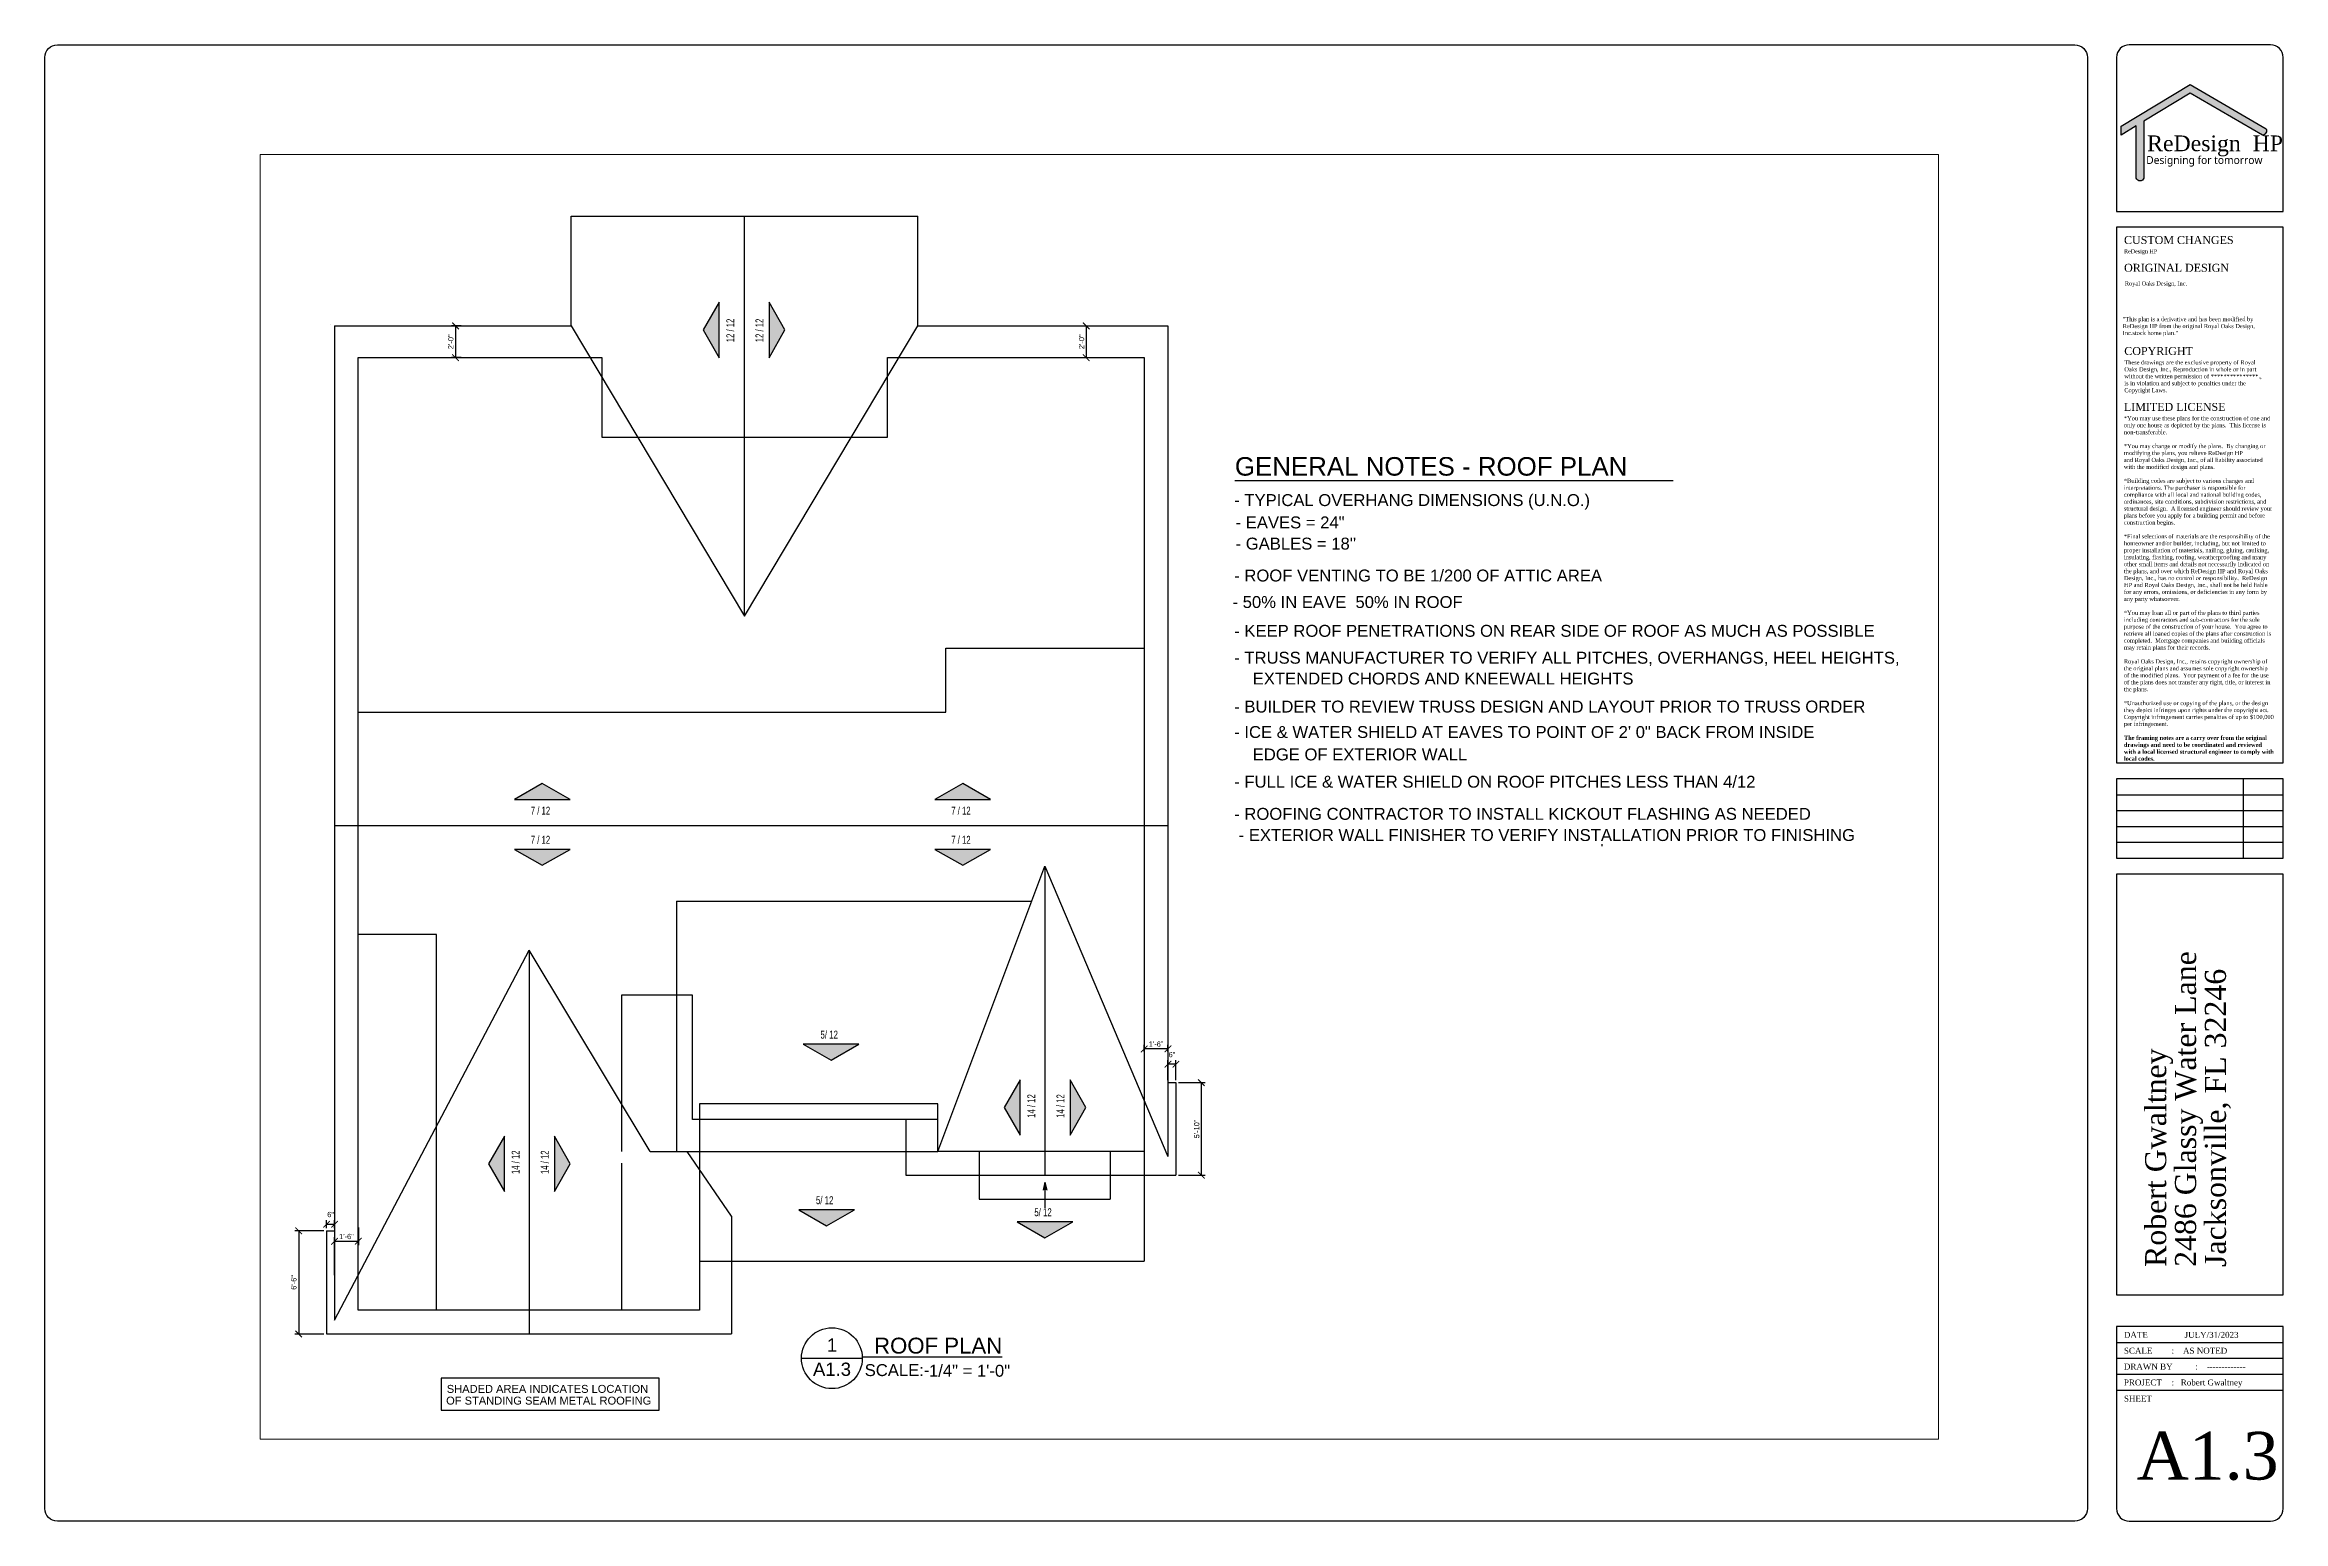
# Paper-space layout 'A1.3' of a CAD drawing. Header units: inches. Extents: x 0.2 to 35.5, y 0.2 to 23.5.
# The model-space entities are those that its viewports show. They can reach past a viewport. Long polylines and large blocks are cut down to what shows.
import ezdxf
from ezdxf.enums import TextEntityAlignment as Align

# ---------------------------------------------------------------- set-up
doc = ezdxf.new("R2010")
doc.units = ezdxf.units.IN
doc.header["$LTSCALE"] = 20
doc.header["$MEASUREMENT"] = 0
for name, pattern in [('Dashed Large', [12, 3, -6, 3]), ('Dashed Medium', [8, 2, -4, 2]), ('Dashed Small', [4, 1, -2, 1]), ('Solid', [0])]:
    doc.linetypes.add(name, pattern=pattern)
for name, color, linetype in [('A-note', 7, 'Continuous'), ('CALLOUTS', 4, 'Continuous'), ('DIM', 2, 'Continuous'), ('ROOF', 4, 'Continuous'), ('TEXT', 3, 'Continuous'), ('TITLE BLOCK', 7, 'Continuous'), ('WALL', 5, 'Continuous')]:
    doc.layers.add(name, color=color, linetype=linetype)
doc.layers.add('SPDIMENSION', color=7, linetype='Continuous', lineweight=0)
doc.layers.add('SPSHAPE_OUTLINE', color=7, linetype='Continuous', lineweight=0)
doc.styles.add('0.25 INCH', font='arial.ttf', dxfattribs={"height": 4})
doc.styles.add('Arial', font='arial.ttf')
doc.styles.add('HOUSEPLANS', font='times.ttf')
doc.styles.add('Prov Draftsman NDP', font='')
doc.styles.add('TITLE SHEET', font='times.ttf', dxfattribs={"height": 192})
doc.styles.get('Prov Draftsman NDP').set_extended_font_data('Prov Draftsman NDP')
doc.dimstyles.new('0.25 INCH', dxfattribs={"dimtxt": 4, "dimasz": 5, "dimexe": 3, "dimexo": 2, "dimgap": 1.5, "dimtad": 1, "dimdec": 3, "dimzin": 3, "dimdsep": 46, "dimlunit": 4, "dimtxsty": '0.25 INCH', "dimblk": 'ARCHTICK', "dimcen": 0.09, "dimclrd": 95, "dimclre": 8, "dimclrt": 30, "dimadec": 0, "dimazin": 0, "dimtfac": 0.65, "dimtdec": 3, "dimtofl": 0, "dimtmove": 2, "dimatfit": 3, "dimfxl": 0.18, "dimfrac": 1, "dimtolj": 1, "dimtzin": 0, "dimlwd": -1, "dimlwe": -1, "dimarcsym": 0})

# ---------------------------------------------------------------- blocks, each defined once
blk = doc.blocks.new('RD TITLE SHEET')
blk.add_hatch(color=8).paths.add_polyline_path([(34.035, 22.737), (35.173, 22.074, 0.487152), (35.233, 22.177), (34.034, 22.875), (32.947, 22.217), (32.947, 22.078), (33.186, 22.223), (33.186, 21.399, 0.712737), (33.305, 21.399), (33.305, 22.295)])
blk.add_lwpolyline([(33.305, 21.399, -0.712737), (33.186, 21.399), (33.186, 22.223), (32.947, 22.078), (32.947, 22.217), (34.034, 22.875), (35.233, 22.177, -0.487152), (35.173, 22.074), (34.035, 22.737), (33.305, 22.295)], format="xyb", close=True)
at = {"layer": 'TITLE BLOCK', "color": 1}
for p, q in [((32.876, 11.691), (35.5, 11.691)), ((34.871, 11.941), (34.871, 10.693)), ((32.876, 11.441), (35.5, 11.441)), ((32.876, 11.191), (35.5, 11.191)), ((32.876, 10.941), (35.5, 10.941)), ((32.876, 3.066), (35.5, 3.066)), ((32.876, 2.816), (35.5, 2.816)), ((32.876, 2.566), (35.5, 2.566)), ((32.876, 2.316), (35.5, 2.316))]:
    blk.add_line(p, q, dxfattribs=at)
at = {"layer": 'TITLE BLOCK', "color": 10}
for points in [[(0.45, 23.5), (32.217, 23.5, -0.414214), (32.417, 23.3), (32.417, 0.45, -0.414214), (32.217, 0.25), (0.45, 0.25, -0.414214), (0.25, 0.45), (0.25, 23.3, -0.414214)], [(35.3, 23.5), (33.076, 23.5, 0.414214), (32.876, 23.3), (32.876, 20.876), (35.5, 20.876), (35.5, 23.3, 0.414214)], [(35.5, 3.316), (32.876, 3.316), (32.876, 0.45, 0.414214), (33.076, 0.25), (35.3, 0.25, 0.414214), (35.5, 0.45)]]:
    blk.add_lwpolyline(points, format="xyb", close=True, dxfattribs=at)
for points in [[(35.5, 20.626), (32.876, 20.626), (32.876, 12.191), (35.5, 12.191)], [(35.5, 11.941), (32.876, 11.941), (32.876, 10.691), (35.5, 10.691)], [(35.5, 10.441), (32.876, 10.441), (32.876, 3.816), (35.5, 3.816)]]:
    blk.add_lwpolyline(points, close=True, dxfattribs=at)
at = {"layer": 'A-note', "attachment_point": 1, "style": 'HOUSEPLANS'}
for s, insert, char_height, width in [('CUSTOM CHANGES\\P{\\H0.5x;ReDesign HP}', (32.993, 20.488), 0.125, 2.16063), ('ORIGINAL DESIGN', (32.994, 20.051), 0.125, 2.16063), ('Royal Oaks Design, Inc.', (33.005, 19.774), 0.06562, 2.65042), ('"This plan is a derivative and has been modified by ReDesign HP from the original Royal Oaks Design, Inc.stock home plan."', (32.972, 19.213), 0.065625, 2.16063), ('{\\H1.905x;COPYRIGHT\\P}These drawings are the exclusive property of Royal Oaks Design, Inc., Reproduction in whole or in part without the written permission of ***************., is in violation and subject to penalties under the Copyright Laws.', (32.997, 18.74), 0.065625, 2.17505), ('{\\H1.905x;LIMITED LICENSE \\P}*You may use these plans for the construction of one and only one house as depicted by the plans.  This license is non-transferable.\\P\\P*You may change or modify the plans.  By changing or modifying the plans, you relieve ReDesign HP\\Pand Royal Oaks Design, Inc., of all liability associated with the modified design and plans.\\P\\P*Building codes are subject to various changes and interpretations. The purchaser is responsible for compliance with all local and national building codes, ordinances, site conditions, subdivision restrictions, and structural design.  A licensed engineer should review your plans before you apply for a building permit and before construction begins.\\P\\P*Final selections of materials are the responsibility of the homeowner and/or builder, including, but not limited to proper installation of materials, nailing, gluing, caulking, insulating, flashing, roofing, weatherproofing and many other small items and details not necessarily indicated on the plans, and over which ReDesign HP and Royal Oaks Design, Inc., has no control or responsibility.  ReDesign HP and Royal Oaks Design, Inc., shall not be held liable for any errors, omissions, or deficiencies in any form by any party whatsoever.\\P\\P*You may loan all or part of the plans to third parties including contractors and sub-contractors for the sole purpose of the construction of your house.  You agree to retrieve all loaned copies of the plans after construction is completed.  Mortgage companies and building officials may retain plans for their records.\\P\\PRoyal Oaks Design, Inc., retains copyright ownership of the original plans and assumes sole copyright ownership of the modified plans.  Your payment of a fee for the use of the plans does not transfer any right, title, or interest in the plans.\\P\\P*Unauthorized use or copying of the plans, or the design they depict infringes upon rights under the copyright act.  Copyright infringement carries penalties of up to $100,000 per infringement.\\P\\P{\\fTimes New Roman|b1|i0|c0|p18;The framing notes are a carry over from the original drawings and need to be coordinated and reviewed with a local licensed structural engineer to comply with local codes.\\P} ', (32.991, 17.86), 0.065625, 2.33273)]:
    blk.add_mtext(s, dxfattribs=dict(at, insert=insert, char_height=char_height, width=width))
at = {"layer": 'TITLE BLOCK', "ltscale": 24, "attachment_point": 1, "style": 'TITLE SHEET'}
for s, insert, char_height in [('ReDesign  HP', (33.357, 22.072), 0.24759), ('{\\fSegoe Print|b0|i0|c0|p2;Designing for tomorrow}', (33.342, 21.747), 0.12379)]:
    blk.add_mtext(s, dxfattribs=dict(at, insert=insert, char_height=char_height))
at = {"layer": 'TITLE BLOCK', "insert": (33.325, 4.255), "char_height": 0.33203, "width": 6.09979, "attachment_point": 1, "rotation": 90, "line_spacing_factor": 0.85, "style": 'HOUSEPLANS'}
blk.add_mtext('\\pxql;Robert Gwaltney\\P2486 Glassy Water Lane\\PJacksonville, FL 32246', dxfattribs=at)
at = {"layer": 'TITLE BLOCK', "attachment_point": 1, "style": 'HOUSEPLANS'}
for s, insert, char_height in [('DATE^I^I:', (32.991, 3.232), 0.0938), ('SCALE^I:    AS NOTED', (32.991, 2.982), 0.09375), ('DRAWN BY^I:    -------------', (32.991, 2.732), 0.09375), ('\\pxql;PROJECT^I:   Robert Gwaltney', (32.991, 2.482), 0.09375), ('SHEET', (32.991, 2.228), 0.0938)]:
    blk.add_mtext(s, dxfattribs=dict(at, insert=insert, char_height=char_height))
at = {"layer": 'TITLE BLOCK', "style": 'HOUSEPLANS'}
for tag, p, height in [('DATE', (33.92, 3.138), 0.0938), ('SHEET', (33.845, 0.907), 0.801)]:
    blk.add_attdef(tag, p, '', height=height, dxfattribs=at)
blk = doc.blocks.new('_ArchTick')
at = {"color": 0, "linetype": 'ByBlock', "const_width": 0.15}
blk.add_lwpolyline([(-0.5, -0.5), (0.5, 0.5)], dxfattribs=at)
blk = doc.blocks.new('*D512')
at = {"layer": 'DEFPOINTS', "color": 0, "linetype": 'ByBlock', "lineweight": -2, "transparency": 16777216}
for p in [(-21371.6, 65720.2), (-21392.7, 65642.2), (-21371.6, 65642.2)]:
    blk.add_point(p, dxfattribs=at)
at = {"layer": 'DIM', "color": 8, "transparency": 16777216}
for p, q in [((-21373.6, 65720.2), (-21395.7, 65720.2)), ((-21373.6, 65642.2), (-21395.7, 65642.2))]:
    blk.add_line(p, q, dxfattribs=at)
at = {"layer": 'DIM', "color": 95, "transparency": 16777216}
blk.add_line((-21392.7, 65720.2), (-21392.7, 65642.2), dxfattribs=at)
at = {"layer": 'DIM', "color": 95, "linetype": 'ByBlock', "transparency": 16777216, "xscale": 5, "yscale": 5, "zscale": 5}
for p, rotation in [((-21392.7, 65720.2), 90), ((-21392.7, 65642.2), 270)]:
    blk.add_blockref('_ArchTick', p, dxfattribs=dict(at, rotation=rotation))
at = {"layer": 'DIM', "color": 30, "linetype": 'ByBlock', "lineweight": -2, "transparency": 16777216, "insert": (-21396.3, 65681.2), "char_height": 4, "attachment_point": 5, "rotation": 90, "style": 'Arial'}
blk.add_mtext('\\A1;6\'-6"', dxfattribs=at)
blk = doc.blocks.new('*D513')
at = {"layer": 'DEFPOINTS', "color": 0, "linetype": 'ByBlock', "lineweight": -2, "transparency": 16777216}
for p in [(-21371.6, 65720.2), (-21365.6, 65725.2), (-21365.6, 65720.2)]:
    blk.add_point(p, dxfattribs=at)
at = {"layer": 'DIM', "color": 8, "transparency": 16777216}
for p, q in [((-21371.6, 65722.2), (-21371.6, 65728.2)), ((-21365.6, 65722.2), (-21365.6, 65728.2))]:
    blk.add_line(p, q, dxfattribs=at)
at = {"layer": 'DIM', "color": 95, "transparency": 16777216}
blk.add_line((-21371.6, 65725.2), (-21365.6, 65725.2), dxfattribs=at)
at = {"layer": 'DIM', "color": 95, "linetype": 'ByBlock', "transparency": 16777216, "xscale": 5, "yscale": 5, "zscale": 5, "rotation": 180}
blk.add_blockref('_ArchTick', (-21371.6, 65725.2), dxfattribs=at)
at = {"layer": 'DIM', "color": 95, "linetype": 'ByBlock', "transparency": 16777216, "xscale": 5, "yscale": 5, "zscale": 5}
blk.add_blockref('_ArchTick', (-21365.6, 65725.2), dxfattribs=at)
at = {"layer": 'DIM', "color": 30, "linetype": 'ByBlock', "lineweight": -2, "transparency": 16777216, "insert": (-21368.6, 65732.5), "char_height": 4, "attachment_point": 5, "style": 'Arial'}
blk.add_mtext('\\A1;6"', dxfattribs=at)
blk = doc.blocks.new('*D514')
at = {"layer": 'DEFPOINTS', "color": 0, "linetype": 'ByBlock', "lineweight": -2, "transparency": 16777216}
for p in [(-21347.6, 65724.8), (-21347.6, 65712.3), (-21365.6, 65684.7)]:
    blk.add_point(p, dxfattribs=at)
at = {"layer": 'DIM', "color": 8, "transparency": 16777216}
for p, q in [((-21347.6, 65722.8), (-21347.6, 65709.3)), ((-21365.6, 65686.7), (-21365.6, 65715.3))]:
    blk.add_line(p, q, dxfattribs=at)
at = {"layer": 'DIM', "color": 95, "transparency": 16777216}
blk.add_line((-21365.6, 65712.3), (-21347.6, 65712.3), dxfattribs=at)
at = {"layer": 'DIM', "color": 95, "linetype": 'ByBlock', "transparency": 16777216, "xscale": 5, "yscale": 5, "zscale": 5, "rotation": 180}
blk.add_blockref('_ArchTick', (-21365.6, 65712.3), dxfattribs=at)
at = {"layer": 'DIM', "color": 95, "linetype": 'ByBlock', "transparency": 16777216, "xscale": 5, "yscale": 5, "zscale": 5}
blk.add_blockref('_ArchTick', (-21347.6, 65712.3), dxfattribs=at)
at = {"layer": 'DIM', "color": 30, "linetype": 'ByBlock', "lineweight": -2, "transparency": 16777216, "insert": (-21356.6, 65715.9), "char_height": 4, "attachment_point": 5, "style": 'Arial'}
blk.add_mtext('\\A1;1\'-6"', dxfattribs=at)
blk = doc.blocks.new('*D515')
at = {"layer": 'DEFPOINTS', "color": 0, "linetype": 'ByBlock', "lineweight": -2, "transparency": 16777216}
for p in [(-21267.8, 66404.2), (-21274.1, 66380.2), (-21267.8, 66380.2)]:
    blk.add_point(p, dxfattribs=at)
at = {"layer": 'DIM', "color": 8, "transparency": 16777216}
for p, q in [((-21269.8, 66404.2), (-21277.1, 66404.2)), ((-21269.8, 66380.2), (-21277.1, 66380.2))]:
    blk.add_line(p, q, dxfattribs=at)
at = {"layer": 'DIM', "color": 95, "transparency": 16777216}
blk.add_line((-21274.1, 66404.2), (-21274.1, 66380.2), dxfattribs=at)
at = {"layer": 'DIM', "color": 95, "linetype": 'ByBlock', "transparency": 16777216, "xscale": 5, "yscale": 5, "zscale": 5}
for p, rotation in [((-21274.1, 66404.2), 90), ((-21274.1, 66380.2), 270)]:
    blk.add_blockref('_ArchTick', p, dxfattribs=dict(at, rotation=rotation))
at = {"layer": 'DIM', "color": 30, "linetype": 'ByBlock', "lineweight": -2, "transparency": 16777216, "insert": (-21277.7, 66392.2), "char_height": 4, "attachment_point": 5, "rotation": 90, "style": 'Arial'}
blk.add_mtext('\\A1;2\'-0"', dxfattribs=at)
blk = doc.blocks.new('*D516')
at = {"layer": 'DEFPOINTS', "color": 0, "linetype": 'ByBlock', "lineweight": -2, "transparency": 16777216}
for p in [(-20807.2, 66404.2), (-20807.2, 66380.2), (-20797.4, 66380.2)]:
    blk.add_point(p, dxfattribs=at)
at = {"layer": 'DIM', "color": 8, "transparency": 16777216}
for p, q in [((-20805.2, 66404.2), (-20794.4, 66404.2)), ((-20805.2, 66380.2), (-20794.4, 66380.2))]:
    blk.add_line(p, q, dxfattribs=at)
at = {"layer": 'DIM', "color": 95, "transparency": 16777216}
blk.add_line((-20797.4, 66404.2), (-20797.4, 66380.2), dxfattribs=at)
at = {"layer": 'DIM', "color": 95, "linetype": 'ByBlock', "transparency": 16777216, "xscale": 5, "yscale": 5, "zscale": 5}
for p, rotation in [((-20797.4, 66404.2), 90), ((-20797.4, 66380.2), 270)]:
    blk.add_blockref('_ArchTick', p, dxfattribs=dict(at, rotation=rotation))
at = {"layer": 'DIM', "color": 30, "linetype": 'ByBlock', "lineweight": -2, "transparency": 16777216, "insert": (-20800.9, 66392.2), "char_height": 4, "attachment_point": 5, "rotation": 90, "style": 'Arial'}
blk.add_mtext('\\A1;2\'-0"', dxfattribs=at)
blk = doc.blocks.new('*D517')
at = {"layer": 'DEFPOINTS', "color": 0, "linetype": 'ByBlock', "lineweight": -2, "transparency": 16777216}
for p in [(-20729.6, 65832.2), (-20710.4, 65832.2), (-20729.6, 65762.2)]:
    blk.add_point(p, dxfattribs=at)
at = {"layer": 'DIM', "color": 8, "transparency": 16777216}
for p, q in [((-20727.6, 65832.2), (-20707.4, 65832.2)), ((-20727.6, 65762.2), (-20707.4, 65762.2))]:
    blk.add_line(p, q, dxfattribs=at)
at = {"layer": 'DIM', "color": 95, "transparency": 16777216}
blk.add_line((-20710.4, 65762.2), (-20710.4, 65832.2), dxfattribs=at)
at = {"layer": 'DIM', "color": 95, "linetype": 'ByBlock', "transparency": 16777216, "xscale": 5, "yscale": 5, "zscale": 5}
for p, rotation in [((-20710.4, 65832.2), 90), ((-20710.4, 65762.2), 270)]:
    blk.add_blockref('_ArchTick', p, dxfattribs=dict(at, rotation=rotation))
at = {"layer": 'DIM', "color": 30, "linetype": 'ByBlock', "lineweight": -2, "transparency": 16777216, "insert": (-20713.9, 65797.2), "char_height": 4, "attachment_point": 5, "rotation": 90, "style": 'Arial'}
blk.add_mtext('\\A1;5\'-10"', dxfattribs=at)
blk = doc.blocks.new('*D518')
at = {"layer": 'DEFPOINTS', "color": 0, "linetype": 'ByBlock', "lineweight": -2, "transparency": 16777216}
for p in [(-20735.6, 65846.1), (-20735.6, 65832.2), (-20729.6, 65832.2)]:
    blk.add_point(p, dxfattribs=at)
at = {"layer": 'DIM', "color": 8, "transparency": 16777216}
for p, q in [((-20735.6, 65834.2), (-20735.6, 65849.1)), ((-20729.6, 65834.2), (-20729.6, 65849.1))]:
    blk.add_line(p, q, dxfattribs=at)
at = {"layer": 'DIM', "color": 95, "transparency": 16777216}
blk.add_line((-20729.6, 65846.1), (-20735.6, 65846.1), dxfattribs=at)
at = {"layer": 'DIM', "color": 95, "linetype": 'ByBlock', "transparency": 16777216, "xscale": 5, "yscale": 5, "zscale": 5, "rotation": 180}
blk.add_blockref('_ArchTick', (-20735.6, 65846.1), dxfattribs=at)
at = {"layer": 'DIM', "color": 95, "linetype": 'ByBlock', "transparency": 16777216, "xscale": 5, "yscale": 5, "zscale": 5}
blk.add_blockref('_ArchTick', (-20729.6, 65846.1), dxfattribs=at)
at = {"layer": 'DIM', "color": 30, "linetype": 'ByBlock', "lineweight": -2, "transparency": 16777216, "insert": (-20732.6, 65853.4), "char_height": 4, "attachment_point": 5, "style": 'Arial'}
blk.add_mtext('\\A1;6"', dxfattribs=at)
blk = doc.blocks.new('*D519')
at = {"layer": 'DEFPOINTS', "color": 0, "linetype": 'ByBlock', "lineweight": -2, "transparency": 16777216}
for p in [(-20753.6, 65857.7), (-20753.6, 65853.7), (-20735.6, 65853.7)]:
    blk.add_point(p, dxfattribs=at)
at = {"layer": 'DIM', "color": 8, "transparency": 16777216}
for p, q in [((-20753.6, 65855.7), (-20753.6, 65860.7)), ((-20735.6, 65855.7), (-20735.6, 65860.7))]:
    blk.add_line(p, q, dxfattribs=at)
at = {"layer": 'DIM', "color": 95, "transparency": 16777216}
blk.add_line((-20735.6, 65857.7), (-20753.6, 65857.7), dxfattribs=at)
at = {"layer": 'DIM', "color": 95, "linetype": 'ByBlock', "transparency": 16777216, "xscale": 5, "yscale": 5, "zscale": 5, "rotation": 180}
blk.add_blockref('_ArchTick', (-20753.6, 65857.7), dxfattribs=at)
at = {"layer": 'DIM', "color": 95, "linetype": 'ByBlock', "transparency": 16777216, "xscale": 5, "yscale": 5, "zscale": 5}
blk.add_blockref('_ArchTick', (-20735.6, 65857.7), dxfattribs=at)
at = {"layer": 'DIM', "color": 30, "linetype": 'ByBlock', "lineweight": -2, "transparency": 16777216, "insert": (-20744.6, 65861.3), "char_height": 4, "attachment_point": 5, "style": 'Arial'}
blk.add_mtext('\\A1;1\'-6"', dxfattribs=at)
blk = doc.blocks.new('0.25 CALLOUT')
blk.add_line((-20.7, -1), (25.3, -1))
blk.add_circle((2.3, -1), 23)
at = {"ltscale": 24, "insert": (27.1, -5.5), "char_height": 9, "attachment_point": 1, "line_spacing_factor": 0.85, "style": '0.25 INCH'}
blk.add_mtext('SCALE:-', dxfattribs=at)
at = {"style": '0.25 INCH'}
for tag, p, height in [('SEC.NO', (-9.7, 2.7), 9), ('DWG.TITLE', (20.2, 1.9), 7.5), ('SH.NO', (-10.5, -14.7), 9), ('SCALE', (93.7, -12.8), 9)]:
    blk.add_attdef(tag, p, '', height=height, dxfattribs=at)
blk = doc.blocks.new('A$C44D013C8')
at = {"layer": 'ROOF', "linetype": 'Solid'}
for p, q in [((185, 726), (185, 809)), ((185, 809), (447, 809)), ((316, 506.6), (316, 809)), ((447, 726), (447, 809)), ((6, 726), (185, 726)), ((6, 726), (6, -25.5)), ((185, 726), (316, 506.6)), ((316, 506.6), (447, 726)), ((447, 726), (636, 726)), ((636, 726), (636, 98.2)), ((6, 348.4), (636, 348.4)), ((462, 102), (543, 317.6)), ((543, 317.6), (543, 84)), ((543, 317.6), (636, 98.2)), ((264.5, 291.2), (533.1, 291.2)), ((264.5, 291.2), (264.5, 102)), ((6, -25.5), (153.2, 254.1)), ((153.2, 254.1), (153.2, -36)), ((244.7, 102), (153.2, 254.1)), ((636, 154), (642, 154)), ((642, 154), (642, 84)), ((438, 126), (438, 102)), ((244.7, 102), (462, 102)), ((306, 53), (272.6, 102)), ((438, 102), (438, 84)), ((493.3, 102), (493.3, 84)), ((592.3, 102), (592.3, 84)), ((618, 102), (618, 84)), ((438, 84), (642, 84)), ((493.3, 84), (493.3, 66)), ((592.3, 84), (592.3, 66)), ((618, 84), (618, 19)), ((306, 53), (306, -36)), ((493.3, 66), (592.3, 66)), ((0, 42), (6, 42)), ((0, 42), (0, -36)), ((282, 19), (306, 19)), ((306, 19), (618, 19)), ((0, -36), (306, -36))]:
    blk.add_line(p, q, dxfattribs=at)
at = {"layer": 'SPSHAPE_OUTLINE', "color": 2, "linetype": 'Solid', "true_color": 0xffff00}
blk.add_line((3, 727.1), (3, 727.1), dxfattribs=at)
at = {"layer": 'WALL', "linetype": 'Dashed Large', "ltscale": 0.03}
for p, q in [((24, 702), (208, 702)), ((24, -18), (24, 702)), ((208, 702), (208, 642)), ((424, 642), (424, 702)), ((424, 702), (618, 702)), ((618, 702), (618, 102)), ((208, 642), (424, 642)), ((468, 434), (468, 482.5)), ((468, 482.5), (618, 482.5)), ((618, 482.5), (618, 102)), ((24, 434), (468, 434)), ((83, 266), (24, 266)), ((83, -18), (83, 266)), ((276.5, 220), (223, 220)), ((223, 220), (223, 102)), ((276.5, 126), (276.5, 220)), ((462, 138), (282, 138)), ((282, 138), (282, -18)), ((462, 102), (462, 138)), ((462, 126), (276.5, 126)), ((462, 102), (462, 126)), ((618, 102), (462, 102)), ((618, 102), (462, 102)), ((223, 93), (223, -18)), ((282, -18), (24, -18)), ((223, -18), (83, -18))]:
    blk.add_line(p, q, dxfattribs=at)

msp = doc.modelspace()

# ---------------------------------------------------------------- linework, layer by layer
at = {"layer": 'SPDIMENSION', "color": 3, "linetype": 'Solid', "true_color": 0x00ff00}
msp.add_line((-20753.6417, 65857.9117), (-20735.6417, 65857.9117), dxfattribs=at)
at = {"layer": 'SPSHAPE_OUTLINE', "color": 1, "linetype": 'Dashed Small', "true_color": 0xff0000}
for p, q in [((-20933.6368, 65804.2193), (-20933.6368, 65780.2195)), ((-20753.6417, 65780.2153), (-20753.6417, 65762.219))]:
    msp.add_line(p, q, dxfattribs=at)
at = {"layer": 'SPSHAPE_OUTLINE', "color": 1, "linetype": 'Dashed Medium', "true_color": 0xff0000}
for p, q in [((-20878.3615, 65780.2193), (-20878.3615, 65762.2207)), ((-20779.3615, 65780.2193), (-20779.3615, 65762.2195))]:
    msp.add_line(p, q, dxfattribs=at)
at = {"layer": 'TEXT', "linetype": 'Solid'}
for p, q in [((-21074.8989, 66422.111), (-21086.9016, 66401.1112)), ((-21074.8989, 66380.1115), (-21074.8989, 66422.111)), ((-21037.142, 66422.111), (-21037.142, 66380.1115)), ((-21025.1393, 66401.1112), (-21037.142, 66422.111)), ((-21086.9016, 66401.1112), (-21074.8989, 66380.1115)), ((-21037.142, 66380.1115), (-21025.1393, 66401.1112)), ((-20685.0425, 66287.293), (-20353.8348, 66287.293)), ((-21208.564, 66058.2298), (-21229.564, 66046.2271)), ((-21187.564, 66046.2271), (-21208.564, 66058.2298)), ((-20890.7426, 66058.2298), (-20911.7426, 66046.2271)), ((-20869.7426, 66046.2271), (-20890.7426, 66058.2298)), ((-21229.564, 66046.2271), (-21187.564, 66046.2271)), ((-20911.7426, 66046.2271), (-20869.7426, 66046.2271)), ((-21229.564, 66008.4702), (-21208.564, 65996.4675)), ((-21187.564, 66008.4702), (-21229.564, 66008.4702)), ((-21208.564, 65996.4675), (-21187.564, 66008.4702)), ((-20911.7426, 66008.4702), (-20890.7426, 65996.4675)), ((-20869.7426, 66008.4702), (-20911.7426, 66008.4702)), ((-20890.7426, 65996.4675), (-20869.7426, 66008.4702)), ((-20407.3781, 66010.863), (-20407.3781, 66012.363)), ((-21011.2567, 65861.187), (-20990.2567, 65849.1843)), ((-20969.2567, 65861.187), (-21011.2567, 65861.187)), ((-20990.2567, 65849.1843), (-20969.2567, 65861.187)), ((-20847.3711, 65834.2869), (-20859.3738, 65813.3612)), ((-20847.3711, 65792.4356), (-20847.3711, 65834.2869)), ((-20809.6142, 65834.2869), (-20809.6142, 65792.4356)), ((-20797.6115, 65813.3612), (-20809.6142, 65834.2869)), ((-20859.3738, 65813.3612), (-20847.3711, 65792.4356)), ((-20809.6142, 65792.4356), (-20797.6115, 65813.3612)), ((-21237.1371, 65791.7869), (-21249.1398, 65770.8612)), ((-21237.1371, 65749.9356), (-21237.1371, 65791.7869)), ((-21199.3802, 65791.7869), (-21199.3802, 65749.9356)), ((-21187.3775, 65770.8612), (-21199.3802, 65791.7869)), ((-21249.1398, 65770.8612), (-21237.1371, 65749.9356)), ((-21199.3802, 65749.9356), (-21187.3775, 65770.8612)), ((-20829.8283, 65751.0025), (-20828.3913, 65757.0025)), ((-20828.3913, 65737.5025), (-20828.3913, 65757.0025)), ((-20826.9542, 65751.0025), (-20828.3913, 65757.0025)), ((-21014.689, 65736.0505), (-20993.689, 65724.0478)), ((-20972.689, 65736.0505), (-21014.689, 65736.0505)), ((-20993.689, 65724.0478), (-20972.689, 65736.0505)), ((-20849.6299, 65726.9582), (-20828.6299, 65714.9555)), ((-20807.6299, 65726.9582), (-20849.6299, 65726.9582)), ((-20828.6299, 65714.9555), (-20807.6299, 65726.9582)), ((-21120.1117, 65608.8715), (-21285.1061, 65608.8715)), ((-21285.1061, 65608.8715), (-21285.1061, 65584.5288)), ((-21120.1117, 65584.5288), (-21120.1117, 65608.8715)), ((-21285.1061, 65584.5288), (-21120.1117, 65584.5288))]:
    msp.add_line(p, q, dxfattribs=at)
for points in [[(-21086.9016, 66401.1112), (-21074.8989, 66422.111), (-21086.9016, 66401.1112), (-21074.8989, 66380.1115)], [(-21037.142, 66422.111), (-21037.142, 66380.1115), (-21037.142, 66422.111), (-21025.1393, 66401.1112)], [(-21229.564, 66046.2271), (-21208.564, 66058.2298), (-21229.564, 66046.2271), (-21187.564, 66046.2271)], [(-20911.7426, 66046.2271), (-20890.7426, 66058.2298), (-20911.7426, 66046.2271), (-20869.7426, 66046.2271)], [(-21229.564, 66008.4702), (-21208.564, 65996.4675), (-21229.564, 66008.4702), (-21187.564, 66008.4702)], [(-20911.7426, 66008.4702), (-20890.7426, 65996.4675), (-20911.7426, 66008.4702), (-20869.7426, 66008.4702)], [(-21011.2567, 65861.187), (-20990.2567, 65849.1843), (-21011.2567, 65861.187), (-20969.2567, 65861.187)], [(-20859.3738, 65813.3612), (-20847.3711, 65834.2869), (-20859.3738, 65813.3612), (-20847.3711, 65792.4356)], [(-20809.6142, 65834.2869), (-20809.6142, 65792.4356), (-20809.6142, 65834.2869), (-20797.6115, 65813.3612)], [(-21249.1398, 65770.8612), (-21237.1371, 65791.7869), (-21249.1398, 65770.8612), (-21237.1371, 65749.9356)], [(-21199.3802, 65791.7869), (-21199.3802, 65749.9356), (-21199.3802, 65791.7869), (-21187.3775, 65770.8612)], [(-20829.8283, 65751.0025), (-20828.3913, 65757.0025), (-20829.8283, 65751.0025), (-20826.9542, 65751.0025)], [(-21014.689, 65736.0505), (-20993.689, 65724.0478), (-21014.689, 65736.0505), (-20972.689, 65736.0505)], [(-20849.6299, 65726.9582), (-20828.6299, 65714.9555), (-20849.6299, 65726.9582), (-20807.6299, 65726.9582)]]:
    msp.add_solid(points, dxfattribs=at)

# ---------------------------------------------------------------- block references
at = {"layer": 'CALLOUTS'}
ref = msp.add_blockref('0.25 CALLOUT', (-20991.9497, 65624.9235), dxfattribs=at)
ref.add_attrib('SEC.NO', '1', dxfattribs={"layer": '0', "height": 10, "style": '0.25 INCH'}).set_placement((-20989.5679, 65633.8999), align=Align.MIDDLE_CENTER)
ref.add_attrib('SH.NO', 'A1.3', dxfattribs={"layer": '0', "height": 10, "style": '0.25 INCH'}).set_placement((-20989.5679, 65615.5823), align=Align.MIDDLE_CENTER)
ref.add_attrib('DWG.TITLE', '%%U  ROOF PLAN', (-20967.1004, 65627.438), dxfattribs={"layer": '0', "height": 12, "style": '0.25 INCH'})
ref.add_attrib('SCALE', '1/4" = 1\'-0"', (-20916.2766, 65609.937), dxfattribs={"layer": '0', "height": 9, "style": '0.25 INCH'})
at = {"layer": 'SPSHAPE_OUTLINE', "color": 6, "linetype": 'ByBlock', "lineweight": -2}
msp.add_blockref('A$C44D013C8', (-21371.6414, 65678.2242), dxfattribs=at)

# ---------------------------------------------------------------- texts
at = {"layer": 'TEXT', "linetype": 'Solid', "style": 'Prov Draftsman NDP'}
for s, rotation, width, p in [('12 / 12', 90, 0.725922, (-21063.4589, 66391.8745)), ('12 / 12', 90, 0.725922, (-21041.4363, 66391.8745)), ('7 / 12', 360, 0.728431, (-21217.238, 66034.7872)), ('7 / 12', 360, 0.728431, (-20899.4166, 66034.7872)), ('7 / 12', 360, 0.728431, (-21217.2377, 66012.7645)), ('7 / 12', 360, 0.728431, (-20899.4164, 66012.7645)), ('5/ 12', 360, 0.737793, (-20998.2695, 65865.4813)), ('14 / 12', 90, 0.726665, (-20835.9311, 65805.6164)), ('14 / 12', 90, 0.726665, (-20813.9085, 65805.6164)), ('14 / 12', 90, 0.726665, (-21225.6971, 65763.1164)), ('14 / 12', 90, 0.726665, (-21203.6745, 65763.1164)), ('5/ 12', 360, 0.737793, (-21001.7018, 65740.3448)), ('5/ 12', 360, 0.737793, (-20836.6427, 65731.2525))]:
    msp.add_text(s, height=6, rotation=rotation, dxfattribs=dict(at, width=width)).set_placement(p)
at = {"layer": 'TEXT', "linetype": 'Solid', "style": 'Arial'}
for s, height, p in [('GENERAL NOTES - ROOF PLAN', 14, (-20685.0425, 66291.0265)), ('- TYPICAL OVERHANG DIMENSIONS (U.N.O.)', 9, (-20685.5425, 66268.0346)), ('    - EAVES = 24"', 9, (-20698.4756, 66251.1586)), ("    - GABLES = 18''", 9, (-20698.4756, 66235.1464)), ('- ROOF VENTING TO BE 1/200 OF ATTIC AREA', 9, (-20685.5425, 66211.0235)), ('    - 50% IN EAVE  50% IN ROOF', 9, (-20700.785, 66190.9805)), ('- KEEP ROOF PENETRATIONS ON REAR SIDE OF ROOF AS MUCH AS POSSIBLE', 9, (-20685.5425, 66169.2101)), ('- TRUSS MANUFACTURER TO VERIFY ALL PITCHES, OVERHANGS, HEEL HEIGHTS,', 9, (-20685.5425, 66148.8792)), ('    EXTENDED CHORDS AND KNEEWALL HEIGHTS', 9, (-20685.5425, 66133.1548)), ('- BUILDER TO REVIEW TRUSS DESIGN AND LAYOUT PRIOR TO TRUSS ORDER', 9, (-20685.5425, 66111.9602)), ('- ICE & WATER SHIELD AT EAVES TO POINT OF 2\' 0" BACK FROM INSIDE', 9, (-20685.5425, 66092.7234)), ('    EDGE OF EXTERIOR WALL', 9, (-20685.5425, 66075.7898)), ('- FULL ICE & WATER SHIELD ON ROOF PITCHES LESS THAN 4/12', 9, (-20685.5425, 66055.171)), ('- ROOFING CONTRACTOR TO INSTALL KICKOUT FLASHING AS NEEDED', 9, (-20685.5425, 66030.867)), ('    - EXTERIOR WALL FINISHER TO VERIFY INSTALLATION PRIOR TO FINISHING', 9, (-20696.1661, 66014.8546)), ('SHADED AREA INDICATES LOCATION', 6, (-21280.7429, 65597.7374)), ('OF STANDING SEAM METAL ROOFING', 6, (-21281.2281, 65588.8663))]:
    msp.add_text(s, height=height, rotation=360, dxfattribs=at).set_placement(p)

# ---------------------------------------------------------------- dimensions: what is measured, and where the dimension line sits
at = {"layer": 'DIM', "linetype": 'ByBlock', "lineweight": -2}
for base, p1, p2, picture, middle in [((-21274.121, 66380.2237), (-21267.7562, 66404.2237), (-21267.7562, 66380.2237), '*D515', (-21277.6633, 66392.2237)), ((-20797.3706, 66380.2237), (-20807.2367, 66404.2237), (-20807.2367, 66380.2237), '*D516', (-20800.9129, 66392.2237)), ((-20710.3814, 65832.2183), (-20729.6417, 65762.2136), (-20729.6417, 65832.2183), '*D517', (-20713.9237, 65797.2159)), ((-21392.7408, 65642.2242), (-21371.6413, 65720.2242), (-21371.6413, 65642.2242), '*D512', (-21396.2831, 65681.2242))]:
    dim = msp.add_linear_dim(base=base, p1=p1, p2=p2, angle=90, dimstyle='0.25 INCH', override={"dimtxsty": 'Arial'}, dxfattribs=at)
    dim.commit()
    dim.dimension.update_dxf_attribs({"geometry": picture, "text_midpoint": middle})
for base, p1, p2, picture, middle in [((-20753.6417, 65857.7451), (-20735.6417, 65853.7497), (-20753.6417, 65853.7497), '*D519', (-20744.6417, 65861.2874)), ((-20735.6417, 65846.1319), (-20729.6417, 65832.2183), (-20735.6417, 65832.2183), '*D518', (-20732.6417, 65853.4242)), ((-21365.6413, 65725.2449), (-21371.6413, 65720.2242), (-21365.6413, 65720.2242), '*D513', (-21368.6413, 65732.5372)), ((-21347.6413, 65712.3492), (-21365.6413, 65684.7297), (-21347.6413, 65724.8068), '*D514', (-21356.6413, 65715.8915))]:
    dim = msp.add_linear_dim(base=base, p1=p1, p2=p2, dimstyle='0.25 INCH', override={"dimtxsty": 'Arial'}, dxfattribs=at)
    dim.commit()
    dim.dimension.update_dxf_attribs({"geometry": picture, "text_midpoint": middle})

psp = doc.layouts.new('A1.3')

# ---------------------------------------------------------------- block references
ref = psp.add_blockref('RD TITLE SHEET', (0, 0))
ref.add_attrib('DATE', 'JULY/31/2023', (33.947, 3.138), dxfattribs={"layer": 'TITLE BLOCK', "height": 0.09375, "style": 'HOUSEPLANS'})
ref.add_attrib('SHEET', 'A1.3', (33.194, 0.907), dxfattribs={"layer": 'TITLE BLOCK', "height": 0.75, "style": 'HOUSEPLANS'})

# ---------------------------------------------------------------- viewports
at = {"layer": 'DEFPOINTS'}
psp.add_viewport(center=(16.856, 11.658), size=(26.43, 20.23157), view_center_point=(-20787.5348, 66048.2808), view_height=971.115297, dxfattribs=at)

doc.saveas('drawing.dxf')
